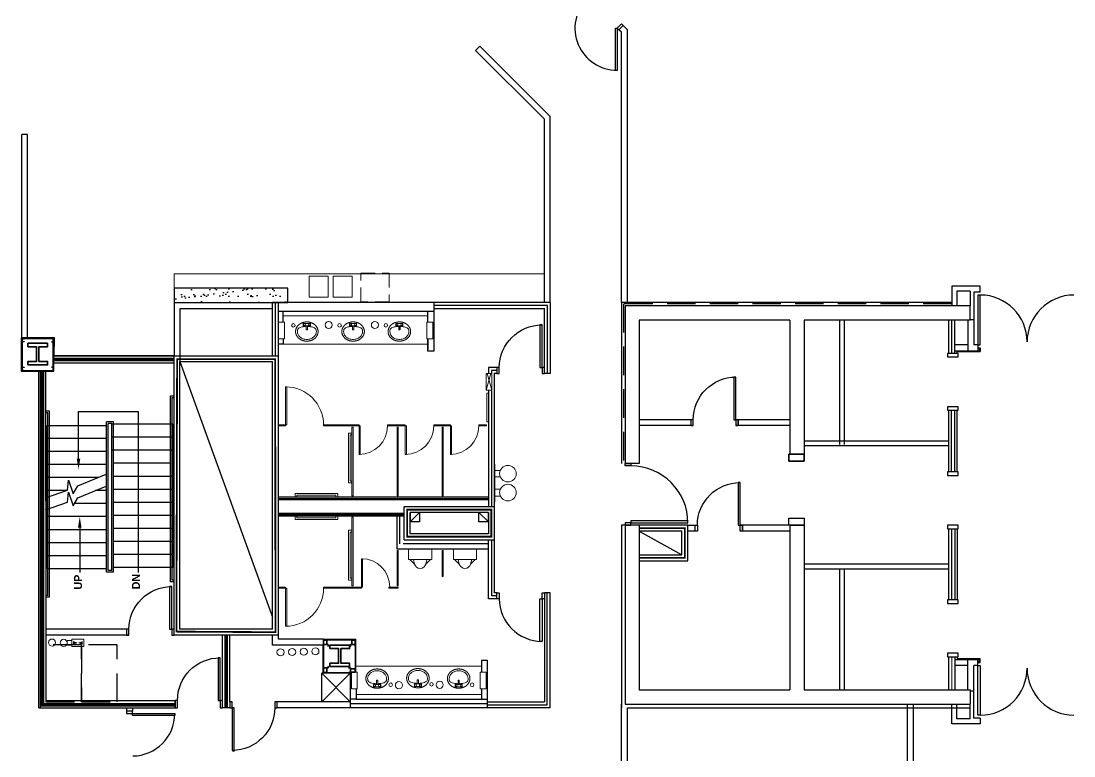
# Model space of a CAD drawing. Extents: x 30 to 3273, y 51 to 1636.
# Drawn here: x 847 to 1735, y 671 to 1291 of the extents above; entities that cross this region are included whole.
import ezdxf

# ---------------------------------------------------------------- set-up
doc = ezdxf.new("R2010")
doc.units = 0
doc.header["$LTSCALE"] = 96
doc.header["$MEASUREMENT"] = 0
for name, pattern in [('CENTER2', [1.125, 0.75, -0.125, 0.125, -0.125]), ('DASHED', [0.75, 0.5, -0.25]), ('HIDDEN', [0.375, 0.25, -0.125]), ('HIDDEN2', [0.1875, 0.125, -0.0625])]:
    doc.linetypes.add(name, pattern=pattern)
doc.layers.get('0').update_dxf_attribs({"linetype": 'CONTINUOUS'})
for name, color, linetype, lineweight in [('A-CASE', 8, 'CONTINUOUS', 9), ('A-CASE-UPPER', 8, 'DASHED', 9), ('A-COL', 8, 'CONTINUOUS', 35), ('A-DOOR', 8, 'CONTINUOUS', 25), ('A-PFIXT', 8, 'CONTINUOUS', 20), ('A-STAIR-RAIL', 8, 'CONTINUOUS', 25), ('A-STAIR-T', 8, 'CONTINUOUS', 30), ('A-TPART', 8, 'CONTINUOUS', 20), ('A-WALL-CONC', 8, 'CONTINUOUS', 30), ('A-WALL-GYP', 8, 'CONTINUOUS', 25), ('A-WALL-INT', 8, 'CONTINUOUS', 25), ('A-WALL-INT-OPT', 8, 'HIDDEN', 25), ('A-WALL-INT-OPT2', 8, 'HIDDEN', 25), ('A-WALLINT', 8, 'CONTINUOUS', 30), ('CONDUIT', 8, 'CONTINUOUS', 15), ('MECHANICAL', 8, 'CONTINUOUS', 25), ('WALLTYPE12', 8, 'CENTER2', 25), ('WALLTYPE2', 8, 'HIDDEN', 25), ('WALLTYPE3', 8, 'DASHED', 25), ('WALLTYPE4', 8, 'FENCELINE1', 25), ('WALLTYPE5', 8, 'BATTING', 25), ('WALLTYPE9', 8, 'CONTINUOUS', 25)]:
    doc.layers.add(name, color=color, linetype=linetype, lineweight=lineweight)
for name, color, linetype in [('A-SOFFIT', 8, 'HIDDEN'), ('A-STUD', 8, 'CONTINUOUS'), ('DOORS', 8, 'CONTINUOUS'), ('FLOORCOMMON', 8, 'CONTINUOUS'), ('SHTINFO', 8, 'CONTINUOUS'), ('SMLTENAN', 8, 'CONTINUOUS')]:
    doc.layers.add(name, color=color, linetype=linetype)
doc.styles.add('Hand', font='cityb___.ttf')
doc.linetypes.add('BATTING', pattern='A,0.0001,-0.1,[134,ltypeshp.shx,S=0.1,R=0,X=-0.1,Y=0],-0.2,[134,ltypeshp.shx,S=0.1,R=180,X=0.1,Y=0],-0.1', length=0.4001)
doc.linetypes.add('FENCELINE1', pattern='A,0.25,-0.1,[133,ltypeshp.shx,S=0.1,R=0,X=-0.1,Y=0],-0.1,1', length=1.45)

# ---------------------------------------------------------------- blocks, each defined once
blk = doc.blocks.new('D36')
at = {"linetype": 'Continuous'}
blk.add_lwpolyline([(-36, 0), (-36, 36), (-34.25, 36), (-34.25, 0)], close=True, dxfattribs=at)
blk.add_arc((-36, 0), 36, 0, 90, dxfattribs=at)
blk = doc.blocks.new('UR')
at = {"linetype": 'Continuous'}
for p, q in [((-8.75, 8.75), (-4.71, 12.62)), ((8.75, 8.75), (4.71, 12.62))]:
    blk.add_line(p, q, dxfattribs=at)
for p, q in [((-4.71, 12.62), (-5.74, 8.75)), ((4.71, 12.62), (5.74, 8.75)), ((-9.75, 8.75), (9.75, 8.75)), ((-9.75, 0), (-9.75, 8.75)), ((9.75, 0), (-9.75, 0)), ((9.75, 8.75), (9.75, 0))]:
    blk.add_line(p, q)
blk.add_arc((0, 11.38), 4.88, 14.84117, 165.15883)
blk = doc.blocks.new('A$C3DEB1D31')
at = {"layer": 'CONDUIT', "linetype": 'Continuous'}
for points in [[(15.8, 5.26), (19.8, 5.26), (19.8, 1.26), (15.8, 1.26)], [(19.8, 6.26), (29.8, 6.26), (29.8, 0.26), (19.8, 0.26)]]:
    blk.add_lwpolyline(points, close=True, dxfattribs=at)
blk.add_lwpolyline([(28.8, 3.26, 3, 0, 0), (24.8, 3.26, 0, 3, 0), (20.8, 3.26, 3, 3, 0)], format="xyseb", dxfattribs=at)
at = {"layer": 'CONDUIT'}
blk.add_circle((3, 3), 3, dxfattribs=at)
at = {"layer": 'CONDUIT', "linetype": 'Continuous'}
blk.add_circle((12.8, 3.26), 3, dxfattribs=at)
blk = doc.blocks.new('A$C5C3E129E')
at = {"layer": 'MECHANICAL', "color": 1, "xscale": -1, "rotation": 315}
blk.add_blockref('A$C3DEB1D31', (20.89, -1.34), dxfattribs=at)

msp = doc.modelspace()

# ---------------------------------------------------------------- hatches: boundary and pattern name
at = {"layer": 'A-SOFFIT'}
h = msp.add_hatch(dxfattribs=at)
h.set_pattern_fill('AR-SAND', color=256, scale=6, style=0)
h.set_pattern_definition([(37.5, (852.8455, 1195.1515), (-0.37796, 11.56094), [0, -9.12, 0, -10.2, 0, -9.75]), (7.5, (852.846, 1195.152), (10.6187, 16.9329), [0, -4.92, 0, -8.22, 0, -3.15]), (327.5, (845.466, 1195.152), (18.68485, 0.03395), [0, -3, 0, -10.8, 0, -14.1]), (317.5, (845.466, 1195.152), (18.0368, 5.2661), [0, -1.5, 0, -7.08, 0, -8.1])])
h.paths.add_polyline_path([(1072.28, 1065.3), (976.42, 1065.3), (976.42, 1053.3), (1059.29, 1053.3), (1072.28, 1053.3)])

# ---------------------------------------------------------------- linework, layer by layer
at = {"layer": 'A-CASE', "linetype": 'Continuous'}
for p, q in [((1288.54, 1077.3), (976.28, 1077.3)), ((976.28, 1053.3), (976.28, 1077.3)), ((1090.34, 1075.36), (1106.25, 1075.36)), ((1090.34, 1057.68), (1090.34, 1075.36)), ((1106.25, 1075.36), (1106.25, 1057.68)), ((1110.49, 1075.36), (1126.4, 1075.36)), ((1110.49, 1057.68), (1110.49, 1075.36)), ((1126.4, 1075.36), (1126.4, 1057.68)), ((1090.34, 1057.68), (1106.25, 1057.68)), ((1110.49, 1057.68), (1126.4, 1057.68))]:
    msp.add_line(p, q, dxfattribs=at)
at = {"layer": 'A-CASE', "linetype": 'HIDDEN2'}
msp.add_lwpolyline([(1133.75, 1077.89), (1157.75, 1077.89), (1157.75, 1053.89), (1133.75, 1053.89)], close=True, dxfattribs=at)
at = {"layer": 'A-CASE-UPPER'}
for p, q in [((976.28, 1065.3), (1072.28, 1065.3)), ((976.28, 1053.3), (976.28, 1065.3)), ((1072.28, 1053.3), (1072.28, 1065.3))]:
    msp.add_line(p, q, dxfattribs=at)
at = {"layer": 'A-COL'}
for points in [[(869.72, 1018.8), (853.1, 1018.8), (853.1, 1015.93), (860.41, 1015.93), (860.41, 1003.48), (853.1, 1003.48), (853.1, 1000.6), (869.72, 1000.6), (869.72, 1003.48), (862.41, 1003.48), (862.41, 1015.93), (869.72, 1015.93)], [(1124.28, 764.15), (1107.66, 764.15), (1107.66, 761.27), (1114.97, 761.27), (1114.97, 748.82), (1107.66, 748.82), (1107.66, 745.95), (1124.28, 745.95), (1124.28, 748.82), (1116.97, 748.82), (1116.97, 761.27), (1124.28, 761.27)], [(1124.28, 764.15), (1107.66, 764.15), (1107.66, 761.27), (1114.97, 761.27), (1114.97, 748.82), (1107.66, 748.82), (1107.66, 745.95), (1124.28, 745.95), (1124.28, 748.82), (1116.97, 748.82), (1116.97, 761.27), (1124.28, 761.27)]]:
    msp.add_lwpolyline(points, close=True, dxfattribs=at)
at = {"layer": 'A-COL', "linetype": 'Continuous'}
for points in [[(1103.67, 764.82), (1103.67, 764.57), (1102.29, 764.57), (1102.29, 768.44), (1103.67, 768.44), (1103.67, 768.19)], [(1102.54, 763.14), (1102.29, 763.14), (1102.29, 764.52), (1106.15, 764.52), (1106.15, 763.14), (1105.9, 763.14)], [(1103.76, 764.82), (1103.76, 764.57), (1105.13, 764.57), (1105.13, 768.44), (1103.76, 768.44), (1103.76, 768.19)], [(1125.3, 763.2), (1125.05, 763.2), (1125.05, 764.57), (1128.91, 764.57), (1128.91, 763.2), (1128.66, 763.2)], [(1127.53, 764.82), (1127.53, 764.57), (1126.16, 764.57), (1126.16, 768.44), (1127.53, 768.44), (1127.53, 768.19)], [(1127.53, 764.82), (1127.53, 764.57), (1128.91, 764.57), (1128.91, 768.44), (1127.53, 768.44), (1127.53, 768.19)], [(1102.54, 746.2), (1102.29, 746.2), (1102.29, 744.83), (1106.15, 744.83), (1106.15, 746.2), (1105.9, 746.2)], [(1103.67, 744.58), (1103.67, 744.83), (1102.29, 744.83), (1102.29, 740.96), (1103.67, 740.96), (1103.67, 741.21)], [(1103.67, 744.58), (1103.67, 744.83), (1105.04, 744.83), (1105.04, 740.96), (1103.67, 740.96), (1103.67, 741.21)], [(1123.67, 744.58), (1123.67, 744.83), (1125.05, 744.83), (1125.05, 740.96), (1123.67, 740.96), (1123.67, 741.21)], [(1125.3, 742.69), (1125.05, 742.69), (1125.05, 744.06), (1128.91, 744.06), (1128.91, 742.69), (1128.66, 742.69)], [(1125.3, 742.69), (1125.05, 742.69), (1125.05, 741.31), (1128.91, 741.31), (1128.91, 742.69), (1128.66, 742.69)]]:
    msp.add_lwpolyline(points, dxfattribs=at)
at = {"layer": 'A-DOOR', "linetype": 'Continuous'}
msp.add_line((1288.54, 1048.32), (1288.54, 1048.53), dxfattribs=at)
at = {"layer": 'A-DOOR', "linetype": 'ByBlock', "elevation": 0}
for points in [[(1354.97, 1286.96), (1351.44, 1283.43), (1350.02, 1284.84), (1353.56, 1288.38)], [(1350.02, 1284.84), (1350.01, 1249.13), (1348.52, 1249.13), (1348.52, 1284.84)]]:
    msp.add_lwpolyline(points, close=True, dxfattribs=at)
at = {"layer": 'A-DOOR', "linetype": 'Continuous'}
for points in [[(1637.56, 1010.32), (1628.56, 1010.32), (1628.56, 1007.32), (1637.56, 1007.32)], [(1248.54, 998.3), (1248.54, 993.3), (1250.54, 993.3), (1250.54, 998.3)], [(1286.54, 998.3), (1286.54, 993.3), (1288.54, 993.3), (1288.54, 998.3)], [(1637.56, 965.32), (1628.56, 965.32), (1628.56, 962.32), (1637.56, 962.32)], [(1412.06, 954.32), (1412.06, 949.32), (1414.06, 949.32), (1414.06, 954.32)], [(1450.06, 954.32), (1450.06, 949.32), (1452.06, 949.32), (1452.06, 954.32)], [(1494.56, 925.3), (1507.56, 925.3), (1507.56, 919.3), (1494.56, 919.3)], [(1507.56, 919.3), (1507.56, 925.3), (1494.56, 925.3), (1494.56, 919.3)], [(1361.56, 915.3), (1356.56, 915.3), (1356.56, 917.3), (1361.56, 917.3)], [(1637.56, 910.3), (1628.56, 910.3), (1628.56, 907.3), (1637.56, 907.3)], [(1494.56, 871.3), (1507.56, 871.3), (1507.56, 865.3), (1494.56, 865.3)], [(1507.56, 871.3), (1507.56, 865.3), (1494.56, 865.3), (1494.56, 871.3)], [(1361.56, 867.3), (1356.56, 867.3), (1356.56, 865.3), (1361.56, 865.3)], [(1415.56, 860.3), (1415.56, 865.3), (1417.56, 865.3), (1417.56, 860.3)], [(1453.56, 860.3), (1453.56, 865.3), (1455.56, 865.3), (1455.56, 860.3)], [(1637.56, 865.3), (1628.56, 865.3), (1628.56, 862.3), (1637.56, 862.3)], [(1248.54, 803.32), (1248.54, 808.32), (1250.54, 808.32), (1250.54, 803.32)], [(1286.54, 803.32), (1286.54, 808.32), (1288.54, 808.32), (1288.54, 803.32)], [(1637.56, 802.3), (1628.56, 802.3), (1628.56, 799.3), (1637.56, 799.3)], [(936.28, 777.55), (936.28, 772.55), (938.28, 772.55), (938.28, 777.55)], [(974.28, 777.55), (974.28, 772.55), (976.28, 772.55), (976.28, 777.55)], [(1637.56, 757.38), (1628.56, 757.38), (1628.56, 754.38), (1637.56, 754.38)], [(977.16, 717.43), (977.16, 711.3), (979.16, 711.3), (979.16, 717.43)], [(1015.16, 717.44), (1015.16, 711.32), (1017.16, 711.32), (1017.16, 717.44)], [(1025.28, 711.32), (1025.28, 716.32), (1023.28, 716.32), (1023.28, 711.32)], [(1063.28, 711.32), (1063.28, 716.32), (1061.28, 716.32), (1061.28, 711.32)]]:
    msp.add_lwpolyline(points, close=True, dxfattribs=at)
msp.add_lwpolyline([(1409.56, 869.05), (1361.56, 869.05), (1361.56, 867.3), (1409.56, 867.3)], dxfattribs=at)
at = {"layer": 'A-DOOR', "linetype": 'ByBlock'}
for points in [[(941.16, 708.3), (936.16, 708.3), (936.16, 706.3), (941.16, 706.3)], [(941.16, 706.3), (976.87, 706.3), (976.87, 704.81), (941.16, 704.81)]]:
    msp.add_lwpolyline(points, close=True, dxfattribs=at)
for centre, start, end in [((1350.02, 1284.84, 0), 135.49438, 269.99129), ((941.16, 706.31), 270.50169, 359.99837)]:
    msp.add_arc(centre, 35.71, start, end, dxfattribs=at)
at = {"layer": 'A-DOOR', "linetype": 'Continuous'}
msp.add_arc((1361.56, 867.3), 48, 0, 90, dxfattribs=at)
at = {"layer": 'A-PFIXT', "linetype": 'HIDDEN'}
for p, q in [((1064.29, 1036.59), (1064.29, 1022.59)), ((1068.29, 1036.59), (1064.29, 1036.59)), ((1190.35, 1036.59), (1194.35, 1036.59)), ((1194.35, 1036.59), (1194.35, 1022.59)), ((1064.29, 1022.59), (1068.29, 1022.59)), ((1194.35, 1022.59), (1190.35, 1022.59)), ((1239.35, 993.23), (1244.35, 993.23)), ((1244.35, 993.23), (1244.35, 979.23)), ((1244.35, 979.23), (1240.35, 979.23)), ((1129.53, 741.32), (1125.53, 741.32)), ((1129.53, 741.32), (1125.53, 741.32)), ((1125.78, 741.32), (1125.78, 727.32)), ((1235.52, 741.32), (1239.52, 741.32)), ((1239.52, 741.32), (1239.52, 727.32)), ((1125.78, 727.32), (1130.78, 727.32)), ((1239.52, 727.32), (1235.52, 727.32))]:
    msp.add_line(p, q, dxfattribs=at)
at = {"layer": 'A-PFIXT'}
for p, q in [((1069.29, 1036.59), (1068.29, 1036.59)), ((1069.29, 1022.59), (1069.29, 1036.59)), ((1085.26, 1035.59), (1091.26, 1035.59)), ((1085.26, 1033.59), (1085.26, 1035.59)), ((1091.26, 1033.59), (1085.26, 1033.59)), ((1087.76, 1030.14), (1087.76, 1033.59)), ((1088.76, 1030.14), (1087.76, 1030.14)), ((1088.76, 1033.59), (1088.76, 1030.14)), ((1091.26, 1035.59), (1091.26, 1033.59)), ((1124.26, 1035.59), (1130.26, 1035.59)), ((1124.26, 1033.59), (1124.26, 1035.59)), ((1130.26, 1033.59), (1124.26, 1033.59)), ((1126.76, 1030.14), (1126.76, 1033.59)), ((1127.76, 1030.14), (1126.76, 1030.14)), ((1127.76, 1033.59), (1127.76, 1030.14)), ((1130.26, 1035.59), (1130.26, 1033.59)), ((1163.26, 1035.59), (1169.26, 1035.59)), ((1163.26, 1035.59), (1169.26, 1035.59)), ((1163.26, 1035.59), (1169.26, 1035.59)), ((1163.26, 1033.59), (1163.26, 1035.59)), ((1163.26, 1033.59), (1163.26, 1035.59)), ((1163.26, 1033.59), (1163.26, 1035.59)), ((1169.26, 1033.59), (1163.26, 1033.59)), ((1169.26, 1033.59), (1163.26, 1033.59)), ((1169.26, 1033.59), (1163.26, 1033.59)), ((1165.76, 1030.14), (1165.76, 1033.59)), ((1165.76, 1030.14), (1165.76, 1033.59)), ((1165.76, 1030.14), (1165.76, 1033.59)), ((1166.76, 1030.14), (1165.76, 1030.14)), ((1166.76, 1030.14), (1165.76, 1030.14)), ((1166.76, 1030.14), (1165.76, 1030.14)), ((1166.76, 1033.59), (1166.76, 1030.14)), ((1169.26, 1035.59), (1169.26, 1033.59)), ((1169.26, 1035.59), (1169.26, 1033.59)), ((1169.26, 1035.59), (1169.26, 1033.59)), ((1189.35, 1036.59), (1190.35, 1036.59)), ((1189.35, 1022.59), (1189.35, 1036.59)), ((1068.29, 1022.59), (1069.29, 1022.59)), ((1190.35, 1022.59), (1189.35, 1022.59)), ((1239.35, 979.23), (1243.35, 993.23)), ((1239.35, 979.23), (1239.35, 993.23)), ((1240.35, 993.23), (1244.35, 979.23)), ((1240.35, 993.23), (1241.35, 993.23)), ((1240.35, 979.23), (1239.35, 979.23)), ((1240.16, 976.6), (1240.16, 952.6)), ((1241.16, 976.6), (1240.16, 976.6)), ((1240.16, 952.6), (1241.16, 952.6)), ((1130.53, 741.32), (1129.53, 741.32)), ((1130.78, 741.32), (1129.78, 741.32)), ((1130.78, 727.32), (1130.78, 741.32)), ((1234.52, 741.32), (1235.52, 741.32)), ((1234.52, 727.32), (1234.52, 741.32)), ((1144.53, 731.02), (1144.53, 729.02)), ((1150.53, 731.02), (1144.53, 731.02)), ((1144.53, 729.02), (1150.53, 729.02)), ((1148.03, 734.48), (1147.03, 734.48)), ((1147.03, 734.48), (1147.03, 731.02)), ((1148.03, 731.02), (1148.03, 734.48)), ((1150.53, 729.02), (1150.53, 731.02)), ((1178.91, 731.34), (1178.91, 729.34)), ((1184.91, 731.34), (1178.91, 731.34)), ((1178.91, 729.34), (1184.91, 729.34)), ((1182.41, 734.8), (1181.41, 734.8)), ((1181.41, 734.8), (1181.41, 731.34)), ((1182.41, 731.34), (1182.41, 734.8)), ((1184.91, 729.34), (1184.91, 731.34)), ((1213.28, 731.02), (1213.28, 729.02)), ((1219.28, 731.02), (1213.28, 731.02)), ((1213.28, 729.02), (1219.28, 729.02)), ((1216.78, 734.48), (1215.78, 734.48)), ((1215.78, 734.48), (1215.78, 731.02)), ((1216.78, 731.02), (1216.78, 734.48)), ((1219.28, 729.02), (1219.28, 731.02)), ((1235.52, 727.32), (1234.52, 727.32))]:
    msp.add_line(p, q, dxfattribs=at)
at = {"layer": 'A-PFIXT', "linetype": 'Continuous'}
for p, q in [((1251.47, 911.61), (1246.79, 911.61)), ((1251.47, 906.01), (1246.79, 906.01)), ((1251.47, 895.81), (1246.79, 895.81)), ((1251.47, 889.81), (1246.79, 889.81))]:
    msp.add_line(p, q, dxfattribs=at)
at = {"layer": 'A-PFIXT', "linetype": 'HIDDEN'}
for points in [[(1097.76, 1028.74, 0.113235), (1097.06, 1031.78, 0.103426), (1094.98, 1034.48, 0.092027), (1091.96, 1036.22, 0.085322), (1088.26, 1036.86, 0.085322), (1084.56, 1036.22, 0.092027), (1081.54, 1034.48, 0.103426), (1079.46, 1031.78, 0.113235), (1078.76, 1028.74, 0.113235), (1079.46, 1025.69, 0.103426), (1081.54, 1022.99, 0.092027), (1084.56, 1021.25, 0.085322), (1088.26, 1020.61, 0.085322), (1091.96, 1021.25, 0.092027), (1094.98, 1022.99, 0.103426), (1097.06, 1025.69, 0.113235)], [(1136.76, 1028.74, 0.113235), (1136.06, 1031.78, 0.103426), (1133.98, 1034.48, 0.092027), (1130.96, 1036.22, 0.085322), (1127.26, 1036.86, 0.085322), (1123.56, 1036.22, 0.092027), (1120.54, 1034.48, 0.103426), (1118.46, 1031.78, 0.113235), (1117.76, 1028.74, 0.113235), (1118.46, 1025.69, 0.103426), (1120.54, 1022.99, 0.092027), (1123.56, 1021.25, 0.085322), (1127.26, 1020.61, 0.085322), (1130.96, 1021.25, 0.092027), (1133.98, 1022.99, 0.103426), (1136.06, 1025.69, 0.113235)], [(1175.76, 1028.74, 0.113235), (1175.06, 1031.78, 0.103426), (1172.98, 1034.48, 0.092027), (1169.96, 1036.22, 0.085322), (1166.26, 1036.86, 0.085322), (1162.56, 1036.22, 0.092027), (1159.54, 1034.48, 0.103426), (1157.46, 1031.78, 0.113235), (1156.76, 1028.74, 0.113235), (1157.46, 1025.69, 0.103426), (1159.54, 1022.99, 0.092027), (1162.56, 1021.25, 0.085322), (1166.26, 1020.61, 0.085322), (1169.96, 1021.25, 0.092027), (1172.98, 1022.99, 0.103426), (1175.06, 1025.69, 0.113235)], [(1175.76, 1028.74, 0.113235), (1175.06, 1031.78, 0.103426), (1172.98, 1034.48, 0.092027), (1169.96, 1036.22, 0.085322), (1166.26, 1036.86, 0.085322), (1162.56, 1036.22, 0.092027), (1159.54, 1034.48, 0.103426), (1157.46, 1031.78, 0.113235), (1156.76, 1028.74, 0.113235), (1157.46, 1025.69, 0.103426), (1159.54, 1022.99, 0.092027), (1162.56, 1021.25, 0.085322), (1166.26, 1020.61, 0.085322), (1169.96, 1021.25, 0.092027), (1172.98, 1022.99, 0.103426), (1175.06, 1025.69, 0.113235)], [(1157.03, 735.88, -0.113235), (1156.33, 732.83, -0.103426), (1154.25, 730.13, -0.092027), (1151.23, 728.39, -0.085322), (1147.53, 727.75, -0.085322), (1143.83, 728.39, -0.092027), (1140.81, 730.13, -0.103426), (1138.73, 732.83, -0.113235), (1138.03, 735.88, -0.113235), (1138.73, 738.92, -0.103426), (1140.81, 741.62, -0.092027), (1143.83, 743.37, -0.085322), (1147.53, 744, -0.085322), (1151.23, 743.37, -0.092027), (1154.25, 741.62, -0.103426), (1156.33, 738.92, -0.113235)], [(1191.41, 736.2, -0.113235), (1190.71, 733.15, -0.103426), (1188.62, 730.45, -0.092027), (1185.61, 728.71, -0.085322), (1181.91, 728.07, -0.085322), (1178.21, 728.71, -0.092027), (1175.19, 730.45, -0.103426), (1173.1, 733.15, -0.113235), (1172.41, 736.2, -0.113235), (1173.1, 739.24, -0.103426), (1175.19, 741.94, -0.092027), (1178.21, 743.69, -0.085322), (1181.91, 744.32, -0.085322), (1185.61, 743.69, -0.092027), (1188.62, 741.94, -0.103426), (1190.71, 739.24, -0.113235)], [(1225.78, 735.88, -0.113235), (1225.08, 732.83, -0.103426), (1223, 730.13, -0.092027), (1219.98, 728.39, -0.085322), (1216.28, 727.75, -0.085322), (1212.58, 728.39, -0.092027), (1209.56, 730.13, -0.103426), (1207.48, 732.83, -0.113235), (1206.78, 735.88, -0.113235), (1207.48, 738.92, -0.103426), (1209.56, 741.62, -0.092027), (1212.58, 743.37, -0.085322), (1216.28, 744, -0.085322), (1219.98, 743.37, -0.092027), (1223, 741.62, -0.103426), (1225.08, 738.92, -0.113235)]]:
    msp.add_lwpolyline(points, format="xyb", close=True, dxfattribs=at)
at = {"layer": 'A-PFIXT'}
for points in [[(1080.47, 1030.24, 0.069385), (1080.26, 1028.74, 0.113235), (1080.81, 1026.35, 0.103426), (1082.51, 1024.13, 0.092027), (1085.06, 1022.66, 0.085322), (1088.26, 1022.11, 0.085322), (1091.46, 1022.66, 0.092027), (1094, 1024.13, 0.103426), (1095.71, 1026.35, 0.113235), (1096.26, 1028.74, 0.113235)], [(1087.76, 1033.08, 0.031782), (1085.07, 1032.85, 0.050197), (1082.75, 1032.25, 0.093532), (1080.87, 1031.13, 0.21484), (1080.47, 1030.24)], [(1096.05, 1030.24, 0.21484), (1095.64, 1031.13, 0.093532), (1093.77, 1032.25, 0.050197), (1091.44, 1032.85, 0.031581), (1088.77, 1033.08, 0.031581)], [(1096.26, 1028.74, 0.069385), (1096.05, 1030.24, 0.103426)], [(1096.26, 1028.74, 0.069385), (1096.05, 1030.24, 0.103426)], [(1119.47, 1030.24, 0.069385), (1119.26, 1028.74, 0.113235), (1119.81, 1026.35, 0.103426), (1121.51, 1024.13, 0.092027), (1124.06, 1022.66, 0.085322), (1127.26, 1022.11, 0.085322), (1130.46, 1022.66, 0.092027), (1133, 1024.13, 0.103426), (1134.71, 1026.35, 0.113235), (1135.26, 1028.74, 0.113235)], [(1126.76, 1033.08, 0.031782), (1124.07, 1032.85, 0.050197), (1121.75, 1032.25, 0.093532), (1119.87, 1031.13, 0.21484), (1119.47, 1030.24)], [(1135.05, 1030.24, 0.21484), (1134.64, 1031.13, 0.093532), (1132.77, 1032.25, 0.050197), (1130.44, 1032.85, 0.031581), (1127.77, 1033.08, 0.031581)], [(1135.26, 1028.74, 0.069385), (1135.05, 1030.24, 0.103426)], [(1158.47, 1030.24, 0.069385), (1158.26, 1028.74, 0.113235), (1158.81, 1026.35, 0.103426), (1160.51, 1024.13, 0.092027), (1163.06, 1022.66, 0.085322), (1166.26, 1022.11, 0.085322), (1169.46, 1022.66, 0.092027), (1172, 1024.13, 0.103426), (1173.71, 1026.35, 0.113235), (1174.26, 1028.74, 0.113235)], [(1158.47, 1030.24, 0.069385), (1158.26, 1028.74, 0.113235), (1158.81, 1026.35, 0.103426), (1160.51, 1024.13, 0.092027), (1163.06, 1022.66, 0.085322), (1166.26, 1022.11, 0.085322), (1169.46, 1022.66, 0.092027), (1172, 1024.13, 0.103426), (1173.71, 1026.35, 0.113235), (1174.26, 1028.74, 0.113235)], [(1165.76, 1033.08, 0.031782), (1163.07, 1032.85, 0.050197), (1160.75, 1032.25, 0.093532), (1158.87, 1031.13, 0.21484), (1158.47, 1030.24)], [(1165.76, 1033.08, 0.031782), (1163.07, 1032.85, 0.050197), (1160.75, 1032.25, 0.093532), (1158.87, 1031.13, 0.21484), (1158.47, 1030.24)], [(1174.05, 1030.24, 0.21484), (1173.64, 1031.13, 0.093532), (1171.77, 1032.25, 0.050197), (1169.44, 1032.85, 0.031581), (1166.77, 1033.08, 0.031581)], [(1174.05, 1030.24, 0.21484), (1173.64, 1031.13, 0.093532), (1171.77, 1032.25, 0.050197), (1169.44, 1032.85, 0.031581), (1166.77, 1033.08, 0.031581)], [(1174.26, 1028.74, 0.069385), (1174.05, 1030.24, 0.103426)], [(1174.26, 1028.74, 0.069385), (1174.05, 1030.24, 0.103426)], [(1174.26, 1028.74, 0.069385), (1174.05, 1030.24, 0.103426)], [(1139.74, 734.38, -0.069385), (1139.53, 735.88, -0.113235), (1140.08, 738.27, -0.103426), (1141.79, 740.48, -0.092027), (1144.33, 741.95, -0.085322), (1147.53, 742.5, -0.085322), (1150.73, 741.95, -0.092027), (1153.27, 740.48, -0.103426), (1154.98, 738.27, -0.113235), (1155.53, 735.88, -0.113235)], [(1174.11, 734.7, -0.069385), (1173.91, 736.2, -0.113235), (1174.45, 738.59, -0.103426), (1176.16, 740.8, -0.092027), (1178.71, 742.27, -0.085322), (1181.91, 742.82, -0.085322), (1185.1, 742.27, -0.092027), (1187.65, 740.8, -0.103426), (1189.36, 738.59, -0.113235), (1189.91, 736.2, -0.113235)], [(1208.49, 734.38, -0.069385), (1208.28, 735.88, -0.113235), (1208.83, 738.27, -0.103426), (1210.54, 740.48, -0.092027), (1213.08, 741.95, -0.085322), (1216.28, 742.5, -0.085322), (1219.48, 741.95, -0.092027), (1222.02, 740.48, -0.103426), (1223.73, 738.27, -0.113235), (1224.28, 735.88, -0.113235)], [(1147.03, 731.53, -0.03178), (1144.35, 731.76, -0.050197), (1142.02, 732.36, -0.093532), (1140.14, 733.48, -0.21484), (1139.74, 734.38)], [(1155.32, 734.38, -0.21484), (1154.92, 733.48, -0.093532), (1153.04, 732.36, -0.050197), (1150.71, 731.76, -0.03178), (1148.03, 731.53, -0.03178)], [(1155.53, 735.88, -0.069385), (1155.32, 734.38, -0.103426)], [(1181.41, 731.85, -0.03178), (1178.72, 732.08, -0.050197), (1176.4, 732.68, -0.093532), (1174.52, 733.8, -0.21484), (1174.11, 734.7)], [(1189.91, 736.2, -0.069385), (1189.7, 734.7, -0.103426)], [(1215.78, 731.53, -0.03178), (1213.1, 731.76, -0.050197), (1210.77, 732.36, -0.093532), (1208.89, 733.48, -0.21484), (1208.49, 734.38)], [(1224.07, 734.38, -0.21484), (1223.67, 733.48, -0.093532), (1221.79, 732.36, -0.050197), (1219.46, 731.76, -0.03178), (1216.78, 731.53, -0.03178)], [(1224.28, 735.88, -0.069385), (1224.07, 734.38, -0.103426)]]:
    msp.add_lwpolyline(points, format="xyb", dxfattribs=at)
at = {"layer": 'A-PFIXT', "linetype": 'Continuous'}
msp.add_lwpolyline([(1246.29, 884.81), (1246.79, 884.81), (1246.79, 916.81), (1246.29, 916.81)], close=True, dxfattribs=at)
at = {"layer": 'A-PFIXT'}
for centre, radius in [((1076.84, 1033.94), 1.5), ((1086.26, 1034.59), 0.75), ((1090.26, 1034.59), 0.75), ((1106.64, 1034.27), 3), ((1115.84, 1033.94), 1.5), ((1125.26, 1034.59), 0.75), ((1129.26, 1034.59), 0.75), ((1145.64, 1034.27), 3), ((1154.84, 1033.94), 1.5), ((1164.26, 1034.59), 0.75), ((1164.26, 1034.59), 0.75), ((1164.26, 1034.59), 0.75), ((1168.26, 1034.59), 0.75), ((1168.26, 1034.59), 0.75), ((1168.26, 1034.59), 0.75), ((1145.53, 730.02), 0.75), ((1149.53, 730.02), 0.75), ((1158.95, 730.67), 1.5), ((1165.91, 730.34), 3), ((1179.91, 730.34), 0.75), ((1183.91, 730.34), 0.75), ((1193.32, 730.99), 1.5), ((1200.28, 730.66), 3), ((1214.28, 730.02), 0.75), ((1218.28, 730.02), 0.75), ((1227.7, 730.67), 1.5)]:
    msp.add_circle(centre, radius, dxfattribs=at)
at = {"layer": 'A-PFIXT', "linetype": 'Continuous'}
for centre in [(1257.79, 908.81), (1257.79, 892.81)]:
    msp.add_circle(centre, 7, dxfattribs=at)
at = {"layer": 'A-PFIXT'}
for centre, radius, start, end in [((1181.91, 753.06), 21.22, 271.35016, 278.63115), ((1183.29, 743.93), 11.98, 278.63115, 290.12583), ((1185.39, 738.21), 5.89, 290.12583, 311.49957), ((1188.5, 734.7), 1.2, 311.49957, 359.99995)]:
    msp.add_arc(centre, radius, start, end, dxfattribs=at)
at = {"layer": 'A-SOFFIT', "linetype": 'ByBlock'}
msp.add_lwpolyline([(976.42, 1053.18), (1072.28, 1053.18), (1072.28, 1065.3), (976.42, 1065.3)], close=True, dxfattribs=at)
at = {"layer": 'A-SOFFIT'}
for points in [[(868.29, 716.3), (898.29, 716.3), (898.29, 764.3), (868.29, 764.3)], [(898.29, 716.3), (928.29, 716.3), (928.29, 764.3), (898.29, 764.3)]]:
    msp.add_lwpolyline(points, close=True, dxfattribs=at)
at = {"layer": 'A-STAIR-RAIL', "linetype": 'Continuous'}
for p, q in [((973.28, 974.57), (976.28, 974.57)), ((973.28, 946.97), (973.28, 974.57)), ((974.78, 973.07), (976.28, 973.07)), ((974.78, 947.58), (974.78, 973.07)), ((871.28, 961.55), (868.28, 961.54)), ((869.78, 960.05), (868.28, 960.05)), ((869.78, 806.05), (869.78, 960.05)), ((871.28, 804.55), (871.28, 961.55)), ((919.28, 825.55), (919.28, 952.55)), ((925.28, 952.55), (919.28, 952.55)), ((920.78, 827.05), (920.78, 951.05)), ((923.78, 951.05), (920.78, 951.05)), ((923.78, 827.05), (923.78, 951.05)), ((925.28, 825.55), (925.28, 952.55)), ((973.28, 817.55), (973.28, 946.97)), ((974.78, 819.05), (974.78, 947.58)), ((923.78, 827.05), (920.78, 827.05)), ((925.28, 825.55), (919.28, 825.55)), ((976.28, 817.55), (973.28, 817.55)), ((976.28, 819.05), (974.78, 819.05)), ((869.78, 806.05), (868.28, 806.05)), ((871.28, 804.55), (868.28, 804.55))]:
    msp.add_line(p, q, dxfattribs=at)
for points in [[(867.96, 888.33), (886.35, 894.81), (887.27, 903.19), (891.31, 891.71), (895.03, 898.53), (918.96, 908.38)], [(867.96, 878.29), (886.35, 884.77), (887.27, 893.15), (891.31, 881.66), (895.03, 888.49), (918.96, 898.33)]]:
    msp.add_lwpolyline(points, dxfattribs=at)
at = {"layer": 'A-STAIR-T', "linetype": 'Continuous'}
for p, q in [((975.28, 950.55), (923.78, 950.55)), ((975.28, 829.55), (975.28, 950.55)), ((869.28, 828.55), (869.28, 949.55)), ((869.28, 949.55), (919.28, 949.55)), ((919.28, 938.55), (869.28, 938.55)), ((973.78, 939.55), (923.78, 939.55)), ((919.28, 927.55), (869.28, 927.55)), ((973.78, 928.55), (923.78, 928.55)), ((919.28, 916.55), (869.28, 916.55)), ((973.28, 917.55), (925.28, 917.55)), ((912.46, 905.55), (869.28, 905.55)), ((975.28, 906.55), (925.28, 906.55)), ((885.61, 894.55), (869.28, 894.55)), ((919.28, 894.55), (910.08, 894.55)), ((975.28, 895.55), (925.28, 895.55)), ((919.28, 883.55), (892.34, 883.55)), ((975.28, 884.55), (925.28, 884.55)), ((919.28, 872.55), (869.28, 872.55)), ((975.28, 873.55), (925.28, 873.55)), ((919.28, 861.55), (869.28, 861.55)), ((975.28, 862.55), (925.28, 862.55)), ((919.28, 850.55), (869.28, 850.55)), ((919.28, 850.55), (869.28, 850.55)), ((975.28, 851.55), (925.28, 851.55)), ((919.28, 839.55), (869.28, 839.55)), ((975.28, 840.55), (925.28, 840.55)), ((919.28, 828.55), (869.28, 828.55)), ((975.28, 829.55), (925.28, 829.55))]:
    msp.add_line(p, q, dxfattribs=at)
at = {"layer": 'A-STAIR-T'}
for points in [[(895.72, 921.39), (895.72, 961.17), (945.92, 961.17), (945.92, 825.29)], [(896.77, 863.33), (896.77, 825.29)]]:
    msp.add_lwpolyline(points, dxfattribs=at)
for points in [[(897.22, 921.39), (895.72, 912.39), (894.22, 921.39)], [(895.27, 863.33), (896.77, 872.33), (898.27, 863.33)]]:
    msp.add_solid(points, dxfattribs=at)
at = {"layer": 'A-STUD', "linetype": 'Continuous'}
for points in [[(849.85, 1020.23), (849.85, 1019.98), (848.47, 1019.98), (848.47, 1022.71), (849.85, 1022.71), (849.85, 1022.46)], [(872.97, 1020.23), (872.97, 1019.98), (874.35, 1019.98), (874.35, 1022.71), (872.97, 1022.71), (872.97, 1022.46)], [(849.85, 996.23), (849.85, 995.98), (848.47, 995.98), (848.47, 998.71), (849.85, 998.71), (849.85, 998.46)], [(872.97, 996.23), (872.97, 995.98), (874.35, 995.98), (874.35, 998.71), (872.97, 998.71), (872.97, 998.46)]]:
    msp.add_lwpolyline(points, dxfattribs=at)
at = {"layer": 'A-TPART', "linetype": 'Continuous'}
for p, q in [((1068.29, 1042.11), (1190.35, 1042.11)), ((1190.35, 1018.11), (1064.29, 1018.11)), ((1128.91, 741.32), (1128.91, 769.02)), ((1129.53, 741.32), (1129.53, 769.02)), ((1235.52, 746.5), (1129.54, 746.5)), ((1129.54, 722.5), (1235.52, 722.5))]:
    msp.add_line(p, q, dxfattribs=at)
at = {"layer": 'A-TPART'}
for p, q in [((1101.67, 769.02), (1129.53, 769.02)), ((1128.91, 768.44), (1103.65, 768.44))]:
    msp.add_line(p, q, dxfattribs=at)
at = {"layer": 'A-TPART', "linetype": 'Continuous'}
for points in [[(1070.34, 950.05), (1070.34, 982.05), (1071.34, 982.05), (1071.34, 950.05)], [(1070.34, 949.05), (1064.29, 949.05), (1064.29, 950.05), (1070.34, 950.05)], [(1132.29, 949.05), (1102.39, 949.05), (1102.39, 950.05), (1132.29, 950.05)], [(1171.29, 949.05), (1156.29, 949.05), (1156.29, 950.05), (1171.29, 950.05)], [(1209.29, 949.05), (1195.29, 949.05), (1195.29, 950.05), (1209.29, 950.05)], [(1239.62, 949.05), (1233.29, 949.05), (1233.29, 950.05), (1239.62, 950.05)], [(1126.29, 943.08), (1123.29, 943.07), (1123.29, 901.07), (1126.29, 901.08), (1126.29, 902.58), (1124.79, 902.57), (1124.79, 941.57), (1126.29, 941.58)], [(1126.29, 890.05), (1126.29, 948.04), (1127.29, 948.04), (1127.29, 890.05)], [(1132.29, 949.05), (1132.29, 925.05), (1133.29, 925.05), (1133.29, 949.05)], [(1164.29, 890.05), (1164.29, 948.05), (1165.29, 948.05), (1165.29, 890.05)], [(1171.29, 949.05), (1171.29, 925.05), (1172.29, 925.05), (1172.29, 949.05)], [(1202.29, 890.05), (1202.29, 948.05), (1203.29, 948.05), (1203.29, 890.05)], [(1209.29, 949.05), (1209.29, 925.05), (1210.29, 925.05), (1210.29, 949.05)], [(1114.34, 889.05), (1114.34, 892.05), (1078.34, 892.05), (1078.34, 889.05), (1079.84, 889.05), (1079.84, 890.55), (1112.84, 890.55), (1112.84, 889.05)], [(1114.34, 873.05), (1114.34, 870.05), (1078.34, 870.05), (1078.34, 873.05), (1079.84, 873.05), (1079.84, 871.55), (1112.84, 871.55), (1112.84, 873.05)], [(1126.29, 872.05), (1126.29, 814.05), (1127.29, 814.05), (1127.29, 872.05)], [(1126.29, 819.02), (1123.29, 819.03), (1123.29, 861.03), (1126.29, 861.02), (1126.29, 859.52), (1124.79, 859.52), (1124.79, 820.52), (1126.29, 820.52)], [(1164.29, 844.05), (1164.29, 814.05), (1165.29, 814.05), (1165.29, 844.05)], [(1202.29, 844.05), (1202.29, 822.05), (1203.29, 822.05), (1203.29, 844.05)], [(1134.29, 813.05), (1134.29, 837.05), (1135.29, 837.05), (1135.29, 813.05)], [(1070.34, 813.05), (1064.29, 813.05), (1064.29, 812.05), (1070.34, 812.05)], [(1070.34, 812.05), (1070.34, 780.05), (1071.34, 780.05), (1071.34, 812.05)], [(1134.29, 813.05), (1102.39, 813.05), (1102.39, 812.05), (1134.29, 812.05)], [(1165.29, 813.05), (1157.29, 813.05), (1157.29, 812.05), (1165.29, 812.05)]]:
    msp.add_lwpolyline(points, close=True, dxfattribs=at)
for centre, radius, start, end in [((1070.34, 950.05), 32, 0, 90), ((1132.29, 949.05), 24, 270, 0), ((1171.29, 949.05), 24, 270, 0), ((1209.29, 949.05), 24, 270, 0), ((1134.29, 813.05), 24, 0, 90), ((1070.34, 812.05), 32, 270, 0)]:
    msp.add_arc(centre, radius, start, end, dxfattribs=at)
at = {"layer": 'A-WALL-CONC'}
for p, q in [((1647.56, 1050.3), (1356.56, 1050.3)), ((1356.56, 1050.3), (1356.56, 917.3)), ((1647.56, 1038.3), (1647.56, 1050.3)), ((1368.56, 1038.3), (1368.56, 917.3)), ((1495.56, 1038.3), (1368.56, 1038.3)), ((1647.56, 1038.3), (1507.56, 1038.3)), ((1495.56, 944.3), (1495.56, 925.3)), ((1507.56, 925.3), (1495.56, 925.3)), ((1368.56, 917.3), (1356.56, 917.3)), ((1368.56, 865.3), (1353.56, 865.3)), ((1356.56, 865.3), (1356.56, 714.3)), ((1368.56, 865.3), (1368.56, 726.3)), ((1495.56, 865.3), (1495.56, 726.3)), ((1495.56, 865.3), (1507.56, 865.3)), ((1507.56, 865.3), (1507.56, 726.3)), ((1368.56, 726.3), (1495.56, 726.3)), ((1507.56, 726.3), (1647.56, 726.3)), ((1647.56, 726.3), (1647.56, 714.3)), ((1647.56, 726.3), (1647.56, 714.3)), ((1356.56, 714.3), (1647.56, 714.3))]:
    msp.add_line(p, q, dxfattribs=at)
at = {"layer": 'A-WALL-CONC', "linetype": 'Continuous'}
for p, q in [((1495.56, 1038.3), (1495.56, 944.3)), ((1507.56, 1038.3), (1507.56, 925.3))]:
    msp.add_line(p, q, dxfattribs=at)
at = {"layer": 'A-WALL-GYP'}
for p, q in [((847.85, 1023.68), (874.97, 1023.68)), ((874.35, 1022.71), (848.47, 1022.71)), ((1101.67, 764.57), (1101.67, 740.34)), ((1102.29, 764.57), (1102.29, 740.96)), ((1103.65, 740.96), (1125.78, 740.96))]:
    msp.add_line(p, q, dxfattribs=at)
at = {"layer": 'A-WALL-GYP', "linetype": 'Continuous'}
for p, q in [((847.85, 995.35), (847.85, 1023.68)), ((848.47, 995.98), (848.47, 1023.68)), ((874.35, 995.98), (874.35, 1023.68)), ((874.97, 995.35), (874.97, 1023.68)), ((847.85, 995.98), (874.97, 995.98)), ((847.85, 995.35), (874.97, 995.35))]:
    msp.add_line(p, q, dxfattribs=at)
at = {"layer": 'A-WALL-INT', "linetype": 'ByBlock'}
for p, q in [((1353.56, 1281.31, 0), (1351.44, 1283.43, 0)), ((1358.56, 1283.38, 0), (1354.97, 1286.96, 0)), ((936.16, 711.3), (936.16, 708.3)), ((941.16, 711.3), (941.16, 708.3))]:
    msp.add_line(p, q, dxfattribs=at)
at = {"layer": 'A-WALL-INT', "linetype": 'Continuous'}
for p, q in [((1353.56, 1053.3), (1353.56, 1281.31)), ((1358.56, 1053.3), (1358.56, 1283.38)), ((1234.13, 1269.57), (1230.59, 1266.03)), ((1293.54, 1210.16), (1234.13, 1269.57)), ((1288.54, 1208.09), (1230.59, 1266.03)), ((1288.54, 1053.3), (1288.54, 1208.09)), ((1293.54, 1053.3), (1293.54, 1210.16)), ((852.85, 1195.15), (847.85, 1195.15)), ((847.85, 1023.68), (847.85, 1195.15)), ((852.85, 1023.68), (852.85, 1195.15)), ((847.85, 1147.8), (847.85, 1153.32)), ((847.85, 1147.8), (847.85, 1153.32)), ((852.85, 1147.8), (852.85, 1152.05)), ((976.41, 1053.16), (976.41, 1008.21)), ((847.47, 1023.53), (847.29, 995.21)), ((875.61, 1023.53), (847.47, 1023.53)), ((875.1, 1008.21), (875.61, 1023.53)), ((976.41, 1008.21), (875.1, 1008.21)), ((847.29, 995.21), (863.41, 995.13)), ((863.41, 995.13), (863.41, 711.16)), ((1100.96, 716.32), (1100.96, 740.34)), ((1124.91, 740.34), (1100.96, 740.34)), ((1353.56, 444.32), (1353.56, 714.29)), ((1358.56, 563.37), (1358.56, 711.3)), ((1594.39, 714.3), (1594.39, 563.37)), ((1599.39, 714.3), (1599.39, 368.17)), ((1716.66, 711.15), (1716.66, 711.15))]:
    msp.add_line(p, q, dxfattribs=at)
at = {"layer": 'A-WALL-INT'}
for p, q in [((1166.76, 1033.59), (1166.76, 1030.14)), ((1166.76, 1033.59), (1166.76, 1030.14)), ((1124.91, 740.34), (1124.91, 711.3))]:
    msp.add_line(p, q, dxfattribs=at)
at = {"layer": 'A-WALL-INT-OPT'}
for p, q in [((976.28, 1053.3), (1059.29, 1053.3)), ((976.28, 1053.3), (976.28, 1008.36)), ((976.28, 1053.3), (976.28, 1053.3)), ((981.28, 1048.3), (1059.29, 1048.3)), ((981.28, 1048.3), (981.28, 1003.36))]:
    msp.add_line(p, q, dxfattribs=at)
at = {"layer": 'A-WALL-INT-OPT2', "linetype": 'Continuous'}
for p, q in [((976.28, 1053.3), (976.28, 1053.3)), ((976.28, 1053.3), (1059.29, 1053.3)), ((976.28, 1053.3), (976.28, 1008.36)), ((981.28, 1048.3), (1059.29, 1048.3)), ((981.28, 1048.3), (981.28, 1003.36))]:
    msp.add_line(p, q, dxfattribs=at)
at = {"layer": 'A-WALLINT'}
for p, q in [((1656.05, 1067.03), (1632.05, 1067.03)), ((1632.05, 1067.03), (1632.05, 1050.3)), ((1656.05, 1062.03), (1656.05, 1067.03)), ((1647.56, 1062.78), (1636.3, 1062.78)), ((1636.3, 1062.78), (1636.3, 1050.3)), ((1647.56, 1062.78), (1647.56, 1050.3)), ((1650.56, 1062.03), (1650.56, 1017.55)), ((1656.05, 1062.03), (1650.56, 1062.03)), ((1195.35, 1053.3), (1195.35, 1024.32)), ((1195.35, 1048.32), (1288.54, 1048.32)), ((1293.54, 1053.3), (1293.54, 993.3)), ((1632.05, 1053.3), (1353.56, 1053.3)), ((1353.56, 1053.3), (1353.56, 917.3)), ((1068.29, 1036.59), (1068.29, 1046.07)), ((1190.35, 1036.59), (1190.35, 1046.07)), ((1647.56, 1038.93), (1650.56, 1038.93)), ((1537.56, 933.3), (1537.56, 1038.3)), ((1541.56, 933.3), (1541.56, 1038.3)), ((1645.56, 1038.3), (1645.56, 1012.55)), ((1068.29, 1022.59), (1068.29, 1018.11)), ((1190.35, 1012.32), (1190.35, 1022.59)), ((1190.35, 1012.32), (1190.35, 1022.59)), ((1190.35, 1022.59), (1190.35, 1013.64)), ((1195.35, 1024.32), (1195.35, 1012.32)), ((1068.29, 1018.11), (1064.29, 1018.11)), ((1195.35, 1012.32), (1190.35, 1012.32)), ((1645.56, 1017.55), (1634.56, 1017.55)), ((1634.56, 1012.55), (1655.3, 1012.55)), ((1645.56, 1012.55), (1654.06, 1012.55)), ((1654.06, 1017.55), (1650.56, 1017.55)), ((1654.06, 1017.55), (1654.06, 1012.55)), ((1654.06, 1015.05), (1656.05, 1015.05)), ((1654.06, 1014.3), (1655.3, 1014.3)), ((1655.3, 1014.3), (1655.3, 1012.55)), ((1656.05, 1015.05), (1656.05, 1011.8)), ((874.97, 1008.36), (976.28, 1008.36)), ((976.28, 1008.36), (1064.29, 1008.36)), ((981.28, 1003.36), (1059.29, 1003.36)), ((1636.56, 1011.8), (1656.05, 1011.8)), ((874.97, 1002.36), (976.28, 1002.36)), ((1241.29, 998.3), (1241.36, 993.23)), ((1246.29, 993.3), (1246.29, 808.32)), ((1241.36, 979.23), (1241.29, 889.05)), ((1452.06, 954.32), (1452.06, 949.32)), ((1241.29, 889.05), (1241.29, 881.05)), ((1164.29, 845.05), (1164.29, 873.05)), ((1353.56, 865.3), (1353.56, 711.3)), ((1409.56, 865.3), (1415.56, 865.3)), ((1455.56, 860.3), (1455.56, 865.3)), ((1241.29, 803.32), (1241.29, 853.05)), ((1537.56, 726.3), (1537.56, 828.3)), ((1541.56, 726.3), (1541.56, 828.3)), ((1248.54, 808.32), (1246.29, 808.32)), ((1248.54, 803.32), (1241.29, 803.32)), ((1064.29, 772.55), (976.28, 772.55)), ((1059.29, 777.55), (981.28, 777.55)), ((1017.16, 711.32), (1017.16, 772.55)), ((1023.28, 716.32), (1023.28, 772.55)), ((1102.41, 764.02), (1059.29, 764.02)), ((1102.41, 769.02), (1064.29, 769.02)), ((1240.52, 751.05), (1235.52, 751.05)), ((1235.52, 751.05), (1235.52, 741.51)), ((1240.52, 711.3), (1240.52, 751.05)), ((1634.56, 752.05), (1655.3, 752.05)), ((1645.56, 747.05), (1634.56, 747.05)), ((1636.56, 752.8), (1656.05, 752.8)), ((1645.56, 752.05), (1654.06, 752.05)), ((1645.56, 726.3), (1645.56, 752.05)), ((1654.06, 747.05), (1650.56, 747.05)), ((1650.56, 702.57), (1650.56, 747.05)), ((1654.06, 747.05), (1654.06, 752.05)), ((1654.06, 750.3), (1655.3, 750.3)), ((1654.06, 749.55), (1656.05, 749.55)), ((1655.3, 750.3), (1655.3, 752.05)), ((1656.05, 749.55), (1656.05, 752.8)), ((1129.78, 727.32), (1129.78, 718.55)), ((1235.52, 727.51), (1235.52, 718.55)), ((1647.56, 725.68), (1650.56, 725.68)), ((977.16, 711.3), (977.16, 717.43)), ((1023.28, 711.32), (1017.16, 711.32)), ((1023.28, 716.32), (1023.28, 716.32)), ((1129.53, 711.3), (1063.28, 711.3)), ((1293.54, 711.3), (1129.53, 711.3)), ((1358.56, 711.3), (1647.56, 711.3)), ((1632.05, 697.57), (1632.05, 714.3)), ((1636.3, 701.82), (1636.3, 714.3)), ((1647.56, 701.82), (1647.56, 714.3)), ((1647.56, 701.82), (1636.3, 701.82)), ((1656.05, 702.57), (1650.56, 702.57)), ((1656.05, 702.57), (1656.05, 697.57)), ((1656.05, 697.57), (1632.05, 697.57))]:
    msp.add_line(p, q, dxfattribs=at)
at = {"layer": 'A-WALLINT', "linetype": 'Continuous'}
for p, q in [((1293.54, 1053.3), (1059.29, 1053.3)), ((1059.29, 1008.36), (1059.29, 1053.3)), ((1063.12, 1053.32), (1063.12, 1053.32)), ((1064.29, 889.05), (1064.29, 1053.3)), ((1288.54, 993.3), (1288.54, 1048.32)), ((1064.29, 1046.07), (1195.35, 1046.07)), ((1629.56, 1010.32), (1629.56, 1038.3)), ((1634.56, 1010.32), (1634.56, 1038.3)), ((976.28, 772.55), (976.28, 1008.36)), ((981.28, 777.55), (981.28, 1003.36)), ((1059.29, 777.55), (1059.29, 1003.36)), ((1636.56, 1010.32), (1636.56, 1011.8)), ((862.28, 711.3), (862.28, 995.29)), ((868.41, 776.3), (868.28, 995.29)), ((1248.54, 998.3), (1241.29, 998.3)), ((1293.54, 993.3), (1288.54, 993.3)), ((1629.56, 910.3), (1629.56, 962.32)), ((1634.56, 910.3), (1634.56, 962.32)), ((1636.56, 910.3), (1636.56, 962.32)), ((1414.06, 954.32), (1368.56, 954.32)), ((1495.56, 954.32), (1450.06, 954.32)), ((1414.06, 949.32), (1368.56, 949.32)), ((1495.56, 949.32), (1450.06, 949.32)), ((1629.56, 936.32), (1507.56, 936.32)), ((1629.56, 932.32), (1507.56, 932.32)), ((1064.29, 886.8), (1064.29, 889.05)), ((1241.29, 889.05), (1064.29, 889.05)), ((1064.29, 875.3), (1064.29, 886.8)), ((1241.29, 886.8), (1064.29, 886.8)), ((1064.29, 873.05), (1064.29, 875.3)), ((1170.29, 875.3), (1064.29, 875.3)), ((1064.29, 769.02), (1064.29, 873.05)), ((1170.29, 873.05), (1064.29, 873.05)), ((1495.56, 865.3), (1453.56, 865.3)), ((1629.56, 802.3), (1629.56, 862.3)), ((1634.56, 862.3), (1634.56, 802.3)), ((1636.56, 862.3), (1636.56, 802.3)), ((1417.56, 860.3), (1409.56, 860.3)), ((1495.56, 860.3), (1453.56, 860.3)), ((1241.29, 845.05), (1164.29, 845.05)), ((1629.56, 832.3), (1507.56, 832.3)), ((1629.56, 828.3), (1507.56, 828.3)), ((1288.54, 808.32), (1288.54, 716.3)), ((1293.54, 808.32), (1288.54, 808.32)), ((1293.54, 711.3), (1293.54, 808.32)), ((938.28, 777.55), (868.28, 777.55)), ((868.41, 717.43), (868.41, 776.3)), ((938.28, 772.55), (868.41, 772.55)), ((936.28, 777.55), (936.28, 777.55)), ((936.28, 775.55), (936.28, 772.55)), ((936.28, 772.55), (936.28, 772.55)), ((1059.29, 764.02), (1059.29, 772.55)), ((1629.56, 726.3), (1629.56, 754.3)), ((1634.56, 754.3), (1634.56, 726.3)), ((1636.56, 754.3), (1636.56, 752.8)), ((862.28, 711.3), (977.16, 711.3)), ((868.41, 717.43), (977.16, 717.43)), ((977.16, 711.3), (977.16, 717.43)), ((979.28, 717.43), (979.28, 717.43)), ((979.28, 717.43), (979.28, 717.43)), ((1063.28, 711.3), (1063.28, 716.32)), ((1124.53, 716.32), (1063.28, 716.32)), ((1129.53, 718.55), (1124.53, 718.55)), ((1129.53, 718.55), (1240.52, 718.55)), ((1240.52, 716.3), (1288.54, 716.3))]:
    msp.add_line(p, q, dxfattribs=at)
at = {"layer": 'CONDUIT'}
for centre in [(1066.06, 758.06), (1075.86, 758.32), (1085.67, 758.58)]:
    msp.add_circle(centre, 3, dxfattribs=at)
at = {"layer": 'CONDUIT', "linetype": 'Continuous'}
msp.add_circle((1095.47, 758.84), 3, dxfattribs=at)
at = {"layer": 'DOORS', "linetype": 'Continuous'}
for points in [[(1656.05, 1017.55), (1656.05, 1059.53), (1654.06, 1059.53), (1654.06, 1017.55)], [(1656.05, 747.05), (1656.05, 705.07), (1654.06, 705.07), (1654.06, 747.05)]]:
    msp.add_lwpolyline(points, close=True, dxfattribs=at)
at = {"layer": 'DOORS'}
for centre, start, end in [((1656.05, 1020.03), 360, 90), ((1735.06, 1020.03), 90, 180), ((1656.05, 744.58), 270, 0), ((1735.06, 744.58), 180, 270)]:
    msp.add_arc(centre, 39.51, start, end, dxfattribs=at)
at = {"layer": 'FLOORCOMMON'}
msp.add_lwpolyline([(1358.57, 711.29), (1358.57, 711.29)], dxfattribs=at)
at = {"layer": 'MECHANICAL'}
for p, q in [((981.28, 1003.36), (1059.23, 787.62)), ((1170.29, 881.05), (1246.29, 881.05)), ((1170.29, 853.05), (1170.29, 881.05)), ((1246.29, 881.05), (1246.29, 853.05)), ((1241.29, 876.05), (1175.29, 876.05)), ((1175.29, 858.05), (1175.29, 876.05)), ((1241.29, 876.05), (1241.29, 858.05)), ((1170.29, 853.05), (1246.29, 853.05)), ((1241.29, 858.05), (1175.29, 858.05))]:
    msp.add_line(p, q, dxfattribs=at)
at = {"layer": 'MECHANICAL', "linetype": 'Continuous'}
for p, q in [((1409.56, 865.3), (1368.56, 865.3)), ((1409.56, 835.3), (1409.56, 865.3)), ((1404.56, 860.3), (1368.56, 860.3)), ((1368.56, 860.3), (1404.56, 840.3)), ((1404.56, 840.3), (1404.56, 860.3)), ((1368.56, 840.3), (1404.56, 840.3)), ((1368.56, 835.3), (1409.56, 835.3)), ((1100.96, 716.32), (1124.91, 740.34)), ((1124.91, 716.32), (1100.96, 740.34))]:
    msp.add_line(p, q, dxfattribs=at)
at = {"layer": 'MECHANICAL'}
for points in [[(1183.29, 876.05), (1175.29, 876.05), (1175.29, 868.05), (1183.21, 876.05), (1183.21, 868.05), (1175.29, 868.05)], [(1241.36, 868.05), (1233.36, 868.05), (1233.36, 876.05), (1241.29, 868.05), (1241.29, 876.05), (1233.36, 876.05)]]:
    msp.add_lwpolyline(points, dxfattribs=at)
at = {"layer": 'SMLTENAN', "linetype": 'Continuous'}
msp.add_line((1025.74, 674.95), (1027.24, 674.95), dxfattribs=at)
at = {"layer": 'WALLTYPE12'}
for p, q in [((1166.56, 849.55), (1166.56, 873.05)), ((1241.36, 849.55), (1166.56, 849.55))]:
    msp.add_line(p, q, dxfattribs=at)
at = {"layer": 'WALLTYPE2'}
for p, q in [((1631.94, 1052.01), (1355.16, 1052.01)), ((1355.16, 1052.01), (1355.16, 917.16))]:
    msp.add_line(p, q, dxfattribs=at)
at = {"layer": 'WALLTYPE3', "ltscale": 0.5}
for points, const_width in [([(1631.92, 1010.23), (1631.92, 1038.3)], 1), ([(978.3, 775.53), (978.86, 1005.4), (1061.56, 1005.4), (1061.81, 775.03), (978.3, 775.53)], 1.5), ([(1631.64, 910), (1631.64, 962.32)], 1), ([(1368.55, 837.78), (1407.03, 837.78), (1407.03, 862.84), (1368.56, 862.84)], 1.5), ([(1631.93, 802.04), (1631.93, 862.3)], 1), ([(1632.05, 726.27), (1632.05, 754.38)], 1)]:
    msp.add_lwpolyline(points, dxfattribs=dict(at, const_width=const_width))
at = {"layer": 'WALLTYPE3', "ltscale": 0.5, "const_width": 1.5}
msp.add_lwpolyline([(1172.77, 878.39), (1172.77, 855.63), (1243.77, 855.63), (1243.77, 878.39), (1172.77, 878.39)], close=True, dxfattribs=at)
at = {"layer": 'WALLTYPE4', "ltscale": 0.25}
for p, q in [((1064.29, 887.93), (1241.28, 887.78)), ((1064.38, 874.27), (1170.29, 874.27))]:
    msp.add_line(p, q, dxfattribs=at)
at = {"layer": 'WALLTYPE5', "ltscale": 0.07}
for p, q in [((1061.72, 1008.34), (1061.72, 1053.3)), ((1291.04, 1050.79), (1195.42, 1050.79)), ((1291.04, 993.3), (1291.04, 1050.79)), ((1243.89, 979.23), (1243.89, 881.05)), ((1244.12, 805.81), (1244.12, 853.05)), ((1291.01, 713.8), (1291.01, 808.31)), ((1240.52, 713.8), (1291.01, 713.8))]:
    msp.add_line(p, q, dxfattribs=at)
at = {"layer": 'WALLTYPE5', "ltscale": 0.125}
msp.add_line((1243.89, 995.8), (1243.89, 993.23), dxfattribs=at)
at = {"layer": 'WALLTYPE5'}
for p, q in [((1248.54, 995.8), (1243.89, 995.8)), ((1248.54, 993.3), (1246.29, 993.3)), ((1248.54, 805.81), (1244.12, 805.81))]:
    msp.add_line(p, q, dxfattribs=at)
at = {"layer": 'WALLTYPE5', "ltscale": 0.1}
msp.add_line((1124.66, 714.82), (1240.36, 714.82), dxfattribs=at)
at = {"layer": 'WALLTYPE9', "ltscale": 0.5}
for p, q in [((875, 1006.4), (976.29, 1006.4)), ((875, 1005.4), (976.29, 1005.4)), ((875, 1004.4), (976.29, 1004.4))]:
    msp.add_line(p, q, dxfattribs=at)
at = {"layer": 'WALLTYPE9', "ltscale": 0.25}
for points in [[(864.21, 995.35), (864.21, 712.89), (977.16, 712.89)], [(865.21, 995.35), (865.21, 713.89), (977.16, 713.89)], [(866.21, 995.35), (866.21, 714.89), (977.16, 714.89)], [(1019.35, 711.31), (1019.35, 772.55)], [(1020.35, 711.31), (1020.35, 772.55)], [(1021.35, 711.31), (1021.35, 772.55)]]:
    msp.add_lwpolyline(points, dxfattribs=at)

# ---------------------------------------------------------------- block references
at = {"layer": 'A-DOOR', "linetype": 'Continuous', "xscale": -1}
for p in [(1250.54, 998.3), (1414.06, 954.32), (1417.56, 865.3), (938.28, 777.55), (979.16, 717.44)]:
    msp.add_blockref('D36', p, dxfattribs=at)
at = {"layer": 'A-DOOR', "linetype": 'Continuous', "rotation": 180}
msp.add_blockref('D36', (1250.54, 803.32), dxfattribs=at)
at = {"layer": 'A-DOOR', "linetype": 'Continuous', "xscale": -1, "rotation": 180}
msp.add_blockref('D36', (1061.28, 711.32), dxfattribs=at)
at = {"layer": 'A-PFIXT', "rotation": 180}
for p in [(1183.79, 845.05), (1221.54, 845.05)]:
    msp.add_blockref('UR', p, dxfattribs=at)
at = {"layer": 'SHTINFO', "rotation": 225.0000000001014}
msp.add_blockref('A$C5C3E129E', (886.14, 783.11), dxfattribs=at)

# ---------------------------------------------------------------- texts
at = {"layer": 'A-STAIR-T', "style": 'Hand'}
for s, p in [('UP', (898.72, 811.02)), ('DN', (947.53, 811.21))]:
    msp.add_text(s, height=6.75, rotation=90, dxfattribs=at).set_placement(p)

doc.saveas('drawing.dxf')
